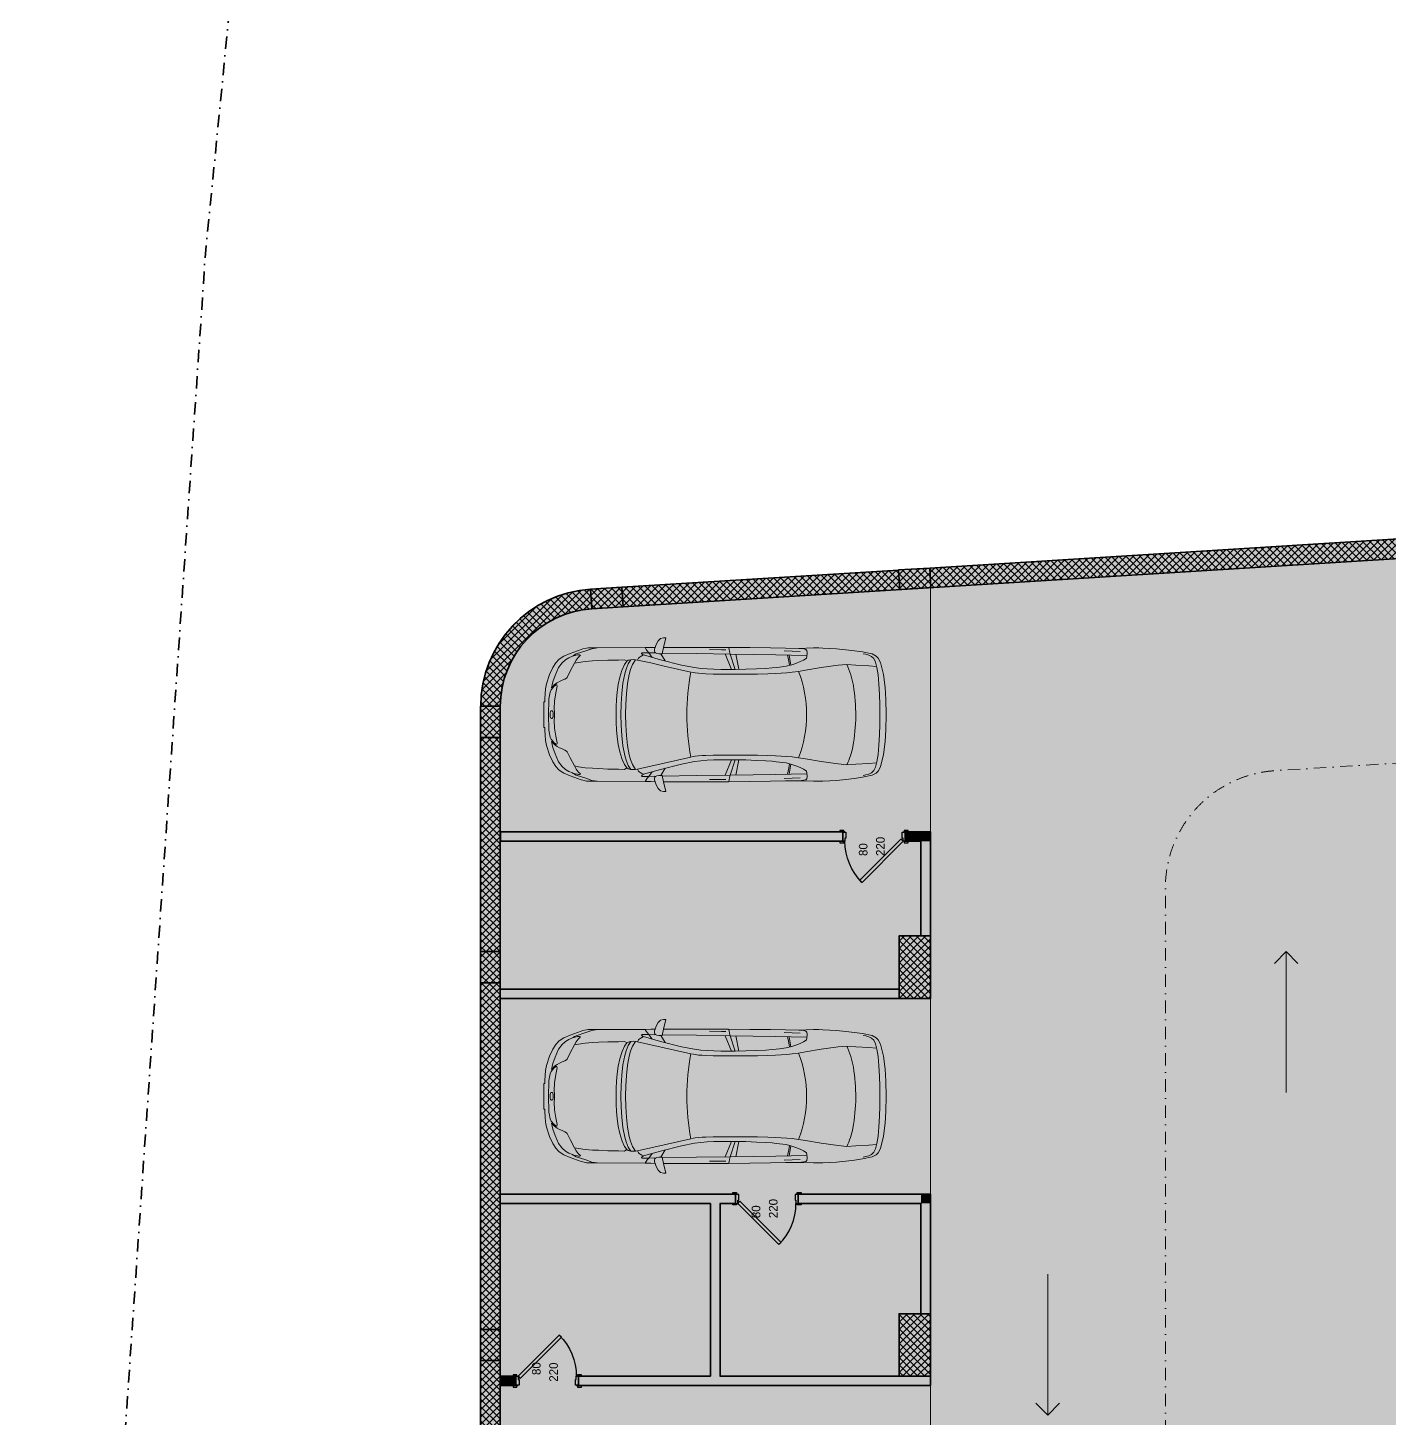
# Model space of a CAD drawing. Header units: millimetres. Extents: x 635850 to 824661, y -5878409 to -5774454.
# Drawn here: x 635850 to 653256, y -5846034 to -5828255 of the extents above; entities that cross this region are included whole.
import ezdxf

# ---------------------------------------------------------------- set-up
doc = ezdxf.new("R2010")
doc.units = ezdxf.units.MM
doc.header["$MEASUREMENT"] = 0
doc.linetypes.add('Dot & Dashed', pattern=[335.138881, 158.75, -88.194444, 0, -88.194437])
for name, color, linetype in [('A - Ndertesa 1 - 2D Drafting', 7, 'Continuous'), ('A - Ndertesa 1 - Muret', 7, 'Continuous'), ('A - Ndertesa 1 - Shtyllat', 7, 'Continuous'), ('ARCHICAD Door Markers', 7, 'Continuous'), ('ARCHICAD Doors', 7, 'Continuous')]:
    doc.layers.add(name, color=color, linetype=linetype)
for name, color, linetype, lineweight, true_color in [('A - Ndertesa 1 - 2D Drafting_Pen_No__102', 7, 'Continuous', 13, 0xcccccc), ('A - Ndertesa 1 - Muret_Pen_No__102', 7, 'Continuous', 13, 0xcccccc), ('A - Ndertesa 1 - Muret_Pen_No__82', 7, 'Continuous', 20, 0xaaaaaa), ('A - Ndertesa 1 - Veturat_Pen_No__102', 7, 'Continuous', 13, 0xcccccc), ('A - Ndertesa 4 - Parcelat_Pen_No__8', 7, 'Continuous', 35, 0xa80f02), ('ARCHICAD Door Markers_Pen_No__112', 7, 'Continuous', 13, 0xd5aaaa)]:
    doc.layers.add(name, color=color, linetype=linetype, lineweight=lineweight, true_color=true_color)
for name, color, linetype, lineweight in [('A - Ndertesa 1 - Muret_Pen_No__22', 8, 'Continuous', 35), ('A - Ndertesa 1 - Shtyllat_Pen_No__101', 252, 'Continuous', 13), ('A - Ndertesa 1 - Shtyllat_Pen_No__22', 8, 'Continuous', 35), ('A - Ndertesa 1- Pllaka meskatit 28 cm_Pen_No__121', 255, 'Continuous', 0), ('A - Ndertesa 1- Pllaka meskatit 28 cm_Pen_No__2', 8, 'Continuous', 15), ('ARCHICAD Doors_Pen_No__22', 8, 'Continuous', 35), ('ARCHICAD Doors_Pen_No__42', 8, 'Continuous', 25)]:
    doc.layers.add(name, color=color, linetype=linetype, lineweight=lineweight)
doc.styles.add('GENERATED_STYLE_1', font='GOTHIC.TTF')
pattern_1 = [(45, (664183.82, -5827429.525), (-45.96194, 45.96194), []), (135, (664183.82, -5827429.525), (45.96194, 45.96194), [])]

# ---------------------------------------------------------------- blocks, each defined once
blk = doc.blocks.new('Wall_10', base_point=(641640, -5861468))
at = {"layer": 'A - Ndertesa 1 - Muret_Pen_No__82', "linetype": 'Continuous', "lineweight": 20, "true_color": 0xaaaaaa}
h = blk.add_hatch(dxfattribs=at)
h.set_pattern_fill('Concrete_Block', color=253, style=0, pattern_type=2)
h.set_pattern_definition(pattern_1)
h.paths.add_polyline_path([(641640, -5840068), (641890, -5840068), (641890, -5837331), (641640, -5837331)])
h = blk.add_hatch(dxfattribs=at)
h.set_pattern_fill('Concrete_Block', color=253, style=0, pattern_type=2)
h.set_pattern_definition(pattern_1)
h.paths.add_polyline_path([(641640, -5844898), (641890, -5844898), (641890, -5840468), (641640, -5840468)])
h = blk.add_hatch(dxfattribs=at)
h.set_pattern_fill('Concrete_Block', color=253, style=0, pattern_type=2)
h.set_pattern_definition(pattern_1)
h.paths.add_polyline_path([(641640, -5849968), (641890, -5849968), (641890, -5845298), (641640, -5845298)])
h = blk.add_hatch(dxfattribs=at)
h.set_pattern_fill('Concrete_Block', color=253, style=0, pattern_type=2)
h.set_pattern_definition(pattern_1)
h.paths.add_polyline_path([(641640, -5854518), (641890, -5854518), (641890, -5850368), (641640, -5850368)])
h = blk.add_hatch(dxfattribs=at)
h.set_pattern_fill('Concrete_Block', color=253, style=0, pattern_type=2)
h.set_pattern_definition(pattern_1)
h.paths.add_polyline_path([(641640, -5861218), (641890, -5861218), (641890, -5854918), (641640, -5854918)])
at = {"layer": 'A - Ndertesa 1 - Muret_Pen_No__22', "color": 8, "linetype": 'Continuous', "lineweight": 35, "flags": 128}
for points in [[(641640, -5837331), (641640, -5840068)], [(641890, -5840068), (641890, -5837331)], [(641640, -5840468), (641640, -5844898)], [(641890, -5844898), (641890, -5840468)], [(641640, -5845298), (641640, -5849968)], [(641890, -5849968), (641890, -5845298)], [(641640, -5850368), (641640, -5854518)], [(641890, -5854518), (641890, -5850368)], [(641640, -5854918), (641640, -5861218)], [(641890, -5861218), (641890, -5854918)]]:
    blk.add_lwpolyline(points, dxfattribs=at)
blk = doc.blocks.new('Wall_11', base_point=(643046, -5835433))
at = {"layer": 'A - Ndertesa 1 - Muret_Pen_No__82', "linetype": 'Continuous', "lineweight": 20, "true_color": 0xaaaaaa}
h = blk.add_hatch(dxfattribs=at)
h.set_pattern_fill('Concrete_Block', color=253, style=0, pattern_type=2)
h.set_pattern_definition(pattern_1)
h.paths.add_polyline_path([(643046, -5835433, 0.396093), (641640, -5836931), (641890, -5836931, -0.396093), (643062, -5835683)])
at = {"layer": 'A - Ndertesa 1 - Muret_Pen_No__22', "color": 8, "linetype": 'Continuous', "lineweight": 35}
for radius in [1500, 1250]:
    blk.add_arc((643140, -5836931), radius, 93.5674, 180, dxfattribs=at)
blk = doc.blocks.new('Wall_12', base_point=(643046, -5835433))
at = {"layer": 'A - Ndertesa 1 - Muret_Pen_No__82', "linetype": 'Continuous', "lineweight": 20, "true_color": 0xaaaaaa}
h = blk.add_hatch(dxfattribs=at)
h.set_pattern_fill('Concrete_Block', color=253, style=0, pattern_type=2)
h.set_pattern_definition(pattern_1)
h.paths.add_polyline_path([(646982, -5835188), (643446, -5835409), (643461, -5835658), (653597, -5835026), (653581, -5834777), (647382, -5835163), (647397, -5835412), (646998, -5835437)])
at = {"layer": 'A - Ndertesa 1 - Muret_Pen_No__22', "color": 8, "linetype": 'Continuous', "lineweight": 35, "flags": 128}
for points in [[(653581, -5834777), (647382, -5835163)], [(643461, -5835658), (653597, -5835026)], [(646982, -5835188), (643446, -5835409)]]:
    blk.add_lwpolyline(points, dxfattribs=at)
blk = doc.blocks.new('Door 25_2')
at = {"layer": 'ARCHICAD Doors_Pen_No__22', "color": 8, "linetype": 'Continuous', "lineweight": 35}
for p, q in [((-400, 0), (-437, 0)), ((-400, 0), (-437, 0)), ((-400, 0), (-400, -115)), ((-400, 0), (-400, -115)), ((400, 0), (400, -115)), ((400, 0), (400, -115)), ((400, 0), (437, 0)), ((400, 0), (437, 0)), ((-400, -120), (-437, -120)), ((-400, -120), (-437, -120)), ((-400, -115), (-400, -120)), ((-400, -115), (-400, -120)), ((400, -115), (400, -120)), ((400, -115), (400, -120)), ((400, -120), (437, -120)), ((400, -120), (437, -120))]:
    blk.add_line(p, q, dxfattribs=at)
at = {"layer": 'ARCHICAD Doors_Pen_No__42', "color": 8, "linetype": 'Continuous', "lineweight": 25}
for p, q in [((-182, 498), (-154, 526)), ((344, -28), (-182, 498)), ((-154, 526), (372, 0)), ((-437, 0), (-437, 19)), ((-437, 19), (-387, 19)), ((-387, 0), (-437, 0)), ((-372, 0), (-400, 0)), ((-400, 0), (-400, -115)), ((-387, 19), (-387, 0)), ((-372, -40), (-372, 0)), ((372, 0), (344, -28)), ((400, 0), (372, 0)), ((372, 0), (372, -40)), ((387, 19), (437, 19)), ((387, 0), (387, 19)), ((437, 0), (387, 0)), ((400, -115), (400, 0)), ((437, 19), (437, 0)), ((-437, -139), (-437, -120)), ((-437, -120), (-387, -120)), ((-387, -139), (-437, -139)), ((-400, -120), (-400, -115)), ((-400, -115), (-375, -115)), ((-400, -115), (-360, -115)), ((-375, -120), (-400, -120)), ((-387, -120), (-387, -139)), ((-375, -115), (-375, -120)), ((-360, -40), (-372, -40)), ((-360, -115), (-360, -40)), ((372, -40), (360, -40)), ((360, -40), (360, -115)), ((360, -115), (400, -115)), ((375, -120), (375, -115)), ((375, -115), (400, -115)), ((400, -120), (375, -120)), ((387, -120), (437, -120)), ((387, -139), (387, -120)), ((437, -139), (387, -139)), ((400, -115), (400, -120)), ((437, -120), (437, -139))]:
    blk.add_line(p, q, dxfattribs=at)
blk.add_arc((372, 0), 744, 135, 180, dxfattribs=at)
blk = doc.blocks.new('D Marker 25_2')
at = {"layer": 'ARCHICAD Door Markers_Pen_No__112', "color": 9, "lineweight": 13, "true_color": 0xd5aaaa, "char_height": 110, "attachment_point": 7, "rotation": 90, "style": 'GENERATED_STYLE_1'}
for s, insert in [('\\A1;{\\pql;\\pt0;\\fCentury Gothic|b0|i0|c0|p34;80\\fCentury Gothic|b0|i0|c0|p34;\\A1{\\H.66x;\\S^  ;}\\fCentury Gothic|b0|i0|c0|p34;\\fCentury Gothic|b0|i0|c0|p34;}', (-52, 16)), ('\\A1;{\\pql;\\pt0;\\fCentury Gothic|b0|i0|c0|p34;220\\fCentury Gothic|b0|i0|c0|p34;\\A1{\\H.66x;\\S^  ;}\\fCentury Gothic|b0|i0|c0|p34;\\fCentury Gothic|b0|i0|c0|p34;}', (168, -70))]:
    blk.add_mtext(s, dxfattribs=dict(at, insert=insert))
blk = doc.blocks.new('Wall_29', base_point=(641891, -5845618))
at = {"layer": 'A - Ndertesa 1 - Muret_Pen_No__102', "linetype": 'Continuous', "lineweight": 0, "true_color": 0xcccccc}
for points in [[(641891, -5845618), (642091, -5845618), (642091, -5845498), (641891, -5845498)], [(647390, -5845498), (642891, -5845498), (642891, -5845618), (647390, -5845618)]]:
    blk.add_hatch(color=254, dxfattribs=at).paths.add_polyline_path(points)
at = {"layer": 'A - Ndertesa 1 - Muret_Pen_No__22', "color": 8, "linetype": 'Continuous', "lineweight": 35}
for p, q in [((642091, -5845498), (642054, -5845498)), ((642091, -5845498), (642091, -5845613)), ((642891, -5845498), (642928, -5845498)), ((642891, -5845498), (642891, -5845613)), ((642091, -5845618), (642054, -5845618)), ((642091, -5845613), (642091, -5845618)), ((642891, -5845613), (642891, -5845618)), ((642891, -5845618), (642928, -5845618))]:
    blk.add_line(p, q, dxfattribs=at)
at = {"layer": 'A - Ndertesa 1 - Muret_Pen_No__22', "color": 8, "linetype": 'Continuous', "lineweight": 35, "flags": 128}
for points in [[(642091, -5845498), (641891, -5845498)], [(641891, -5845498), (641891, -5845618)], [(644580, -5845498), (642891, -5845498)], [(646990, -5845498), (644700, -5845498)], [(647390, -5845618), (647390, -5845498)], [(641891, -5845618), (642091, -5845618)], [(642891, -5845618), (647390, -5845618)]]:
    blk.add_lwpolyline(points, dxfattribs=at)
at = {"layer": 'ARCHICAD Door Markers', "color": 161, "lineweight": 25, "true_color": 0x40a5ff}
blk.add_blockref('D Marker 25_2', (642491, -5845498), dxfattribs=at)
at = {"layer": 'ARCHICAD Doors', "color": 21, "linetype": 'Continuous', "lineweight": 18, "true_color": 0xff9955, "xscale": -1, "zscale": 1000}
blk.add_blockref('Door 25_2', (642491, -5845498), dxfattribs=at)
blk = doc.blocks.new('D Marker 25')
at = {"layer": 'ARCHICAD Door Markers_Pen_No__112', "color": 9, "lineweight": 13, "true_color": 0xd5aaaa, "char_height": 110, "attachment_point": 7, "rotation": 90, "style": 'GENERATED_STYLE_1'}
for s, insert in [('\\A1;{\\pql;\\pt0;\\fCentury Gothic|b0|i0|c0|p34;80\\fCentury Gothic|b0|i0|c0|p34;\\A1{\\H.66x;\\S^  ;}\\fCentury Gothic|b0|i0|c0|p34;\\fCentury Gothic|b0|i0|c0|p34;}', (-52, -308)), ('\\A1;{\\pql;\\pt0;\\fCentury Gothic|b0|i0|c0|p34;220\\fCentury Gothic|b0|i0|c0|p34;\\A1{\\H.66x;\\S^  ;}\\fCentury Gothic|b0|i0|c0|p34;\\fCentury Gothic|b0|i0|c0|p34;}', (168, -308))]:
    blk.add_mtext(s, dxfattribs=dict(at, insert=insert))
blk = doc.blocks.new('Wall_30', base_point=(641891, -5843168))
at = {"layer": 'A - Ndertesa 1 - Muret_Pen_No__102', "linetype": 'Continuous', "lineweight": 0, "true_color": 0xcccccc}
for points in [[(641891, -5843168), (641891, -5843288), (644900, -5843288), (644900, -5843168)], [(645700, -5843168), (645700, -5843288), (647270, -5843288), (647270, -5843168)], [(647270, -5843288), (647390, -5843288), (647390, -5843168)], [(647270, -5843288), (647390, -5843168), (647270, -5843168)]]:
    blk.add_hatch(color=254, dxfattribs=at).paths.add_polyline_path(points)
at = {"layer": 'A - Ndertesa 1 - Muret_Pen_No__22', "color": 8, "linetype": 'Continuous', "lineweight": 35}
for p, q in [((644900, -5843168), (644863, -5843168)), ((644900, -5843173), (644900, -5843168)), ((644900, -5843288), (644900, -5843173)), ((645700, -5843168), (645737, -5843168)), ((645700, -5843173), (645700, -5843168)), ((645700, -5843288), (645700, -5843173)), ((644900, -5843288), (644863, -5843288)), ((645700, -5843288), (645737, -5843288))]:
    blk.add_line(p, q, dxfattribs=at)
at = {"layer": 'A - Ndertesa 1 - Muret_Pen_No__22', "color": 8, "linetype": 'Continuous', "lineweight": 35, "flags": 128}
for points in [[(644900, -5843168), (641891, -5843168)], [(641891, -5843168), (641891, -5843288)], [(647390, -5843168), (645700, -5843168)], [(647390, -5843168), (647390, -5843288)], [(641891, -5843288), (644580, -5843288)], [(644700, -5843288), (644900, -5843288)], [(645700, -5843288), (647270, -5843288)]]:
    blk.add_lwpolyline(points, dxfattribs=at)
at = {"layer": 'ARCHICAD Door Markers', "color": 161, "lineweight": 25, "true_color": 0x40a5ff}
blk.add_blockref('D Marker 25', (645300, -5843168), dxfattribs=at)
at = {"layer": 'ARCHICAD Doors', "color": 21, "linetype": 'Continuous', "lineweight": 18, "true_color": 0xff9955, "zscale": 1000, "rotation": 180}
blk.add_blockref('Door 25_2', (645300, -5843288), dxfattribs=at)
blk = doc.blocks.new('Wall_31', base_point=(647390, -5844698))
at = {"layer": 'A - Ndertesa 1 - Muret_Pen_No__102', "linetype": 'Continuous', "lineweight": 0, "true_color": 0xcccccc}
blk.add_hatch(color=254, dxfattribs=at).paths.add_polyline_path([(647270, -5843288), (647270, -5844698), (647390, -5844698), (647390, -5843288)])
at = {"layer": 'A - Ndertesa 1 - Muret_Pen_No__22', "color": 8, "linetype": 'Continuous', "lineweight": 35, "flags": 128}
for points in [[(647270, -5843288), (647270, -5844698)], [(647390, -5844698), (647390, -5843288)]]:
    blk.add_lwpolyline(points, dxfattribs=at)
blk = doc.blocks.new('Wall_32', base_point=(644640, -5845618))
at = {"layer": 'A - Ndertesa 1 - Muret_Pen_No__102', "linetype": 'Continuous', "lineweight": 0, "true_color": 0xcccccc}
blk.add_hatch(color=254, dxfattribs=at).paths.add_polyline_path([(644700, -5845498), (644700, -5843288), (644580, -5843288), (644580, -5845498)])
at = {"layer": 'A - Ndertesa 1 - Muret_Pen_No__22', "color": 8, "linetype": 'Continuous', "lineweight": 35, "flags": 128}
for points in [[(644580, -5843288), (644580, -5845498)], [(644700, -5845498), (644700, -5843288)]]:
    blk.add_lwpolyline(points, dxfattribs=at)
blk = doc.blocks.new('Wall_33', base_point=(646990, -5840668))
at = {"layer": 'A - Ndertesa 1 - Muret_Pen_No__102', "linetype": 'Continuous', "lineweight": 0, "true_color": 0xcccccc}
blk.add_hatch(color=254, dxfattribs=at).paths.add_polyline_path([(646990, -5840548), (641891, -5840548), (641891, -5840668), (646990, -5840668)])
at = {"layer": 'A - Ndertesa 1 - Muret_Pen_No__22', "color": 8, "linetype": 'Continuous', "lineweight": 35, "flags": 128}
for points in [[(646990, -5840548), (641891, -5840548)], [(641891, -5840548), (641891, -5840668)], [(641891, -5840668), (646990, -5840668)]]:
    blk.add_lwpolyline(points, dxfattribs=at)
blk = doc.blocks.new('Wall_34', base_point=(647390, -5839868))
at = {"layer": 'A - Ndertesa 1 - Muret_Pen_No__102', "linetype": 'Continuous', "lineweight": 0, "true_color": 0xcccccc}
for points in [[(647270, -5838537), (647270, -5838657), (647390, -5838537)], [(647270, -5838657), (647390, -5838657), (647390, -5838537)], [(647270, -5838657), (647270, -5839868), (647390, -5839868), (647390, -5838657)]]:
    blk.add_hatch(color=254, dxfattribs=at).paths.add_polyline_path(points)
at = {"layer": 'A - Ndertesa 1 - Muret_Pen_No__22', "color": 8, "linetype": 'Continuous', "lineweight": 35, "flags": 128}
for points in [[(647390, -5838537), (647270, -5838537)], [(647390, -5839868), (647390, -5838537)], [(647270, -5838657), (647270, -5839868)]]:
    blk.add_lwpolyline(points, dxfattribs=at)
blk = doc.blocks.new('D Marker 25_3')
at = {"layer": 'ARCHICAD Door Markers_Pen_No__112', "color": 9, "lineweight": 13, "true_color": 0xd5aaaa, "char_height": 110, "attachment_point": 7, "rotation": 270, "style": 'GENERATED_STYLE_1'}
for s, insert in [('\\A1;{\\pql;\\pt0;\\fCentury Gothic|b0|i0|c0|p34;220\\fCentury Gothic|b0|i0|c0|p34;\\A1{\\H.66x;\\S^  ;}\\fCentury Gothic|b0|i0|c0|p34;\\fCentury Gothic|b0|i0|c0|p34;}', (-168, 188)), ('\\A1;{\\pql;\\pt0;\\fCentury Gothic|b0|i0|c0|p34;80\\fCentury Gothic|b0|i0|c0|p34;\\A1{\\H.66x;\\S^  ;}\\fCentury Gothic|b0|i0|c0|p34;\\fCentury Gothic|b0|i0|c0|p34;}', (52, 188))]:
    blk.add_mtext(s, dxfattribs=dict(at, insert=insert))
blk = doc.blocks.new('Wall_35', base_point=(647390, -5838537))
at = {"layer": 'A - Ndertesa 1 - Muret_Pen_No__102', "linetype": 'Continuous', "lineweight": 0, "true_color": 0xcccccc}
for points in [[(641895, -5838537), (641895, -5838657), (646270, -5838657), (646270, -5838537)], [(647070, -5838537), (647070, -5838657), (647270, -5838657), (647270, -5838537)]]:
    blk.add_hatch(color=254, dxfattribs=at).paths.add_polyline_path(points)
at = {"layer": 'A - Ndertesa 1 - Muret_Pen_No__22', "color": 8, "linetype": 'Continuous', "lineweight": 35}
for p, q in [((646270, -5838537), (646233, -5838537)), ((646270, -5838542), (646270, -5838537)), ((646270, -5838657), (646270, -5838542)), ((647070, -5838537), (647107, -5838537)), ((647070, -5838542), (647070, -5838537)), ((647070, -5838657), (647070, -5838542)), ((646270, -5838657), (646233, -5838657)), ((647070, -5838657), (647107, -5838657))]:
    blk.add_line(p, q, dxfattribs=at)
at = {"layer": 'A - Ndertesa 1 - Muret_Pen_No__22', "color": 8, "linetype": 'Continuous', "lineweight": 35, "flags": 128}
for points in [[(646270, -5838537), (641895, -5838537)], [(641895, -5838657), (641895, -5838537)], [(647270, -5838537), (647070, -5838537)], [(641895, -5838657), (646270, -5838657)], [(647070, -5838657), (647270, -5838657)]]:
    blk.add_lwpolyline(points, dxfattribs=at)
at = {"layer": 'ARCHICAD Door Markers', "color": 161, "lineweight": 25, "true_color": 0x40a5ff, "rotation": 180}
blk.add_blockref('D Marker 25_3', (646670, -5838657), dxfattribs=at)
at = {"layer": 'ARCHICAD Doors', "color": 21, "linetype": 'Continuous', "lineweight": 18, "true_color": 0xff9955, "xscale": -1, "zscale": 1000, "rotation": 180}
blk.add_blockref('Door 25_2', (646670, -5838657), dxfattribs=at)
blk = doc.blocks.new('Column_33', base_point=(647190, -5835300))
at = {"layer": 'A - Ndertesa 1 - Shtyllat_Pen_No__101', "linetype": 'Continuous', "lineweight": 13}
h = blk.add_hatch(dxfattribs=at)
h.set_pattern_fill('Concrete_Block', color=252, style=0, pattern_type=2)
h.set_pattern_definition(pattern_1)
h.paths.add_polyline_path([(646998, -5835437), (647397, -5835412), (647382, -5835163), (646982, -5835188)])
at = {"layer": 'A - Ndertesa 1 - Shtyllat_Pen_No__22', "color": 8, "linetype": 'Continuous', "lineweight": 35, "flags": 128}
blk.add_lwpolyline([(646998, -5835437), (647397, -5835412), (647382, -5835163), (646982, -5835188)], close=True, dxfattribs=at)
blk = doc.blocks.new('Column_41', base_point=(641765, -5845098))
at = {"layer": 'A - Ndertesa 1 - Shtyllat_Pen_No__101', "linetype": 'Continuous', "lineweight": 13}
h = blk.add_hatch(dxfattribs=at)
h.set_pattern_fill('Concrete_Block', color=252, style=0, pattern_type=2)
h.set_pattern_definition(pattern_1)
h.paths.add_polyline_path([(641640, -5844898), (641640, -5845298), (641890, -5845298), (641890, -5844898)])
at = {"layer": 'A - Ndertesa 1 - Shtyllat_Pen_No__22', "color": 8, "linetype": 'Continuous', "lineweight": 35, "flags": 128}
blk.add_lwpolyline([(641640, -5844898), (641640, -5845298), (641890, -5845298), (641890, -5844898)], close=True, dxfattribs=at)
blk = doc.blocks.new('Column_42', base_point=(641765, -5840268))
at = {"layer": 'A - Ndertesa 1 - Shtyllat_Pen_No__101', "linetype": 'Continuous', "lineweight": 13}
h = blk.add_hatch(dxfattribs=at)
h.set_pattern_fill('Concrete_Block', color=252, style=0, pattern_type=2)
h.set_pattern_definition(pattern_1)
h.paths.add_polyline_path([(641640, -5840068), (641640, -5840468), (641890, -5840468), (641890, -5840068)])
at = {"layer": 'A - Ndertesa 1 - Shtyllat_Pen_No__22', "color": 8, "linetype": 'Continuous', "lineweight": 35, "flags": 128}
blk.add_lwpolyline([(641640, -5840068), (641640, -5840468), (641890, -5840468), (641890, -5840068)], close=True, dxfattribs=at)
blk = doc.blocks.new('Column_43', base_point=(641765, -5837131))
at = {"layer": 'A - Ndertesa 1 - Shtyllat_Pen_No__101', "linetype": 'Continuous', "lineweight": 13}
h = blk.add_hatch(dxfattribs=at)
h.set_pattern_fill('Concrete_Block', color=252, style=0, pattern_type=2)
h.set_pattern_definition(pattern_1)
h.paths.add_polyline_path([(641640, -5836931), (641640, -5837331), (641890, -5837331), (641890, -5836931)])
at = {"layer": 'A - Ndertesa 1 - Shtyllat_Pen_No__22', "color": 8, "linetype": 'Continuous', "lineweight": 35, "flags": 128}
blk.add_lwpolyline([(641640, -5836931), (641640, -5837331), (641890, -5837331), (641890, -5836931)], close=True, dxfattribs=at)
blk = doc.blocks.new('Column_44', base_point=(643254, -5835546))
at = {"layer": 'A - Ndertesa 1 - Shtyllat_Pen_No__101', "linetype": 'Continuous', "lineweight": 13}
h = blk.add_hatch(dxfattribs=at)
h.set_pattern_fill('Concrete_Block', color=252, style=0, pattern_type=2)
h.set_pattern_definition(pattern_1)
h.paths.add_polyline_path([(643062, -5835683), (643461, -5835658), (643446, -5835409), (643046, -5835433)])
at = {"layer": 'A - Ndertesa 1 - Shtyllat_Pen_No__22', "color": 8, "linetype": 'Continuous', "lineweight": 35, "flags": 128}
blk.add_lwpolyline([(643062, -5835683), (643461, -5835658), (643446, -5835409), (643046, -5835433)], close=True, dxfattribs=at)
blk = doc.blocks.new('Column_59', base_point=(647190, -5840268))
at = {"layer": 'A - Ndertesa 1 - Shtyllat_Pen_No__101', "linetype": 'Continuous', "lineweight": 13}
h = blk.add_hatch(dxfattribs=at)
h.set_pattern_fill('Concrete_Block', color=252, style=0, pattern_type=2)
h.set_pattern_definition(pattern_1)
h.paths.add_polyline_path([(646990, -5840668), (647390, -5840668), (647390, -5839868), (646990, -5839868)])
at = {"layer": 'A - Ndertesa 1 - Shtyllat_Pen_No__22', "color": 8, "linetype": 'Continuous', "lineweight": 35, "flags": 128}
blk.add_lwpolyline([(646990, -5840668), (647390, -5840668), (647390, -5839868), (646990, -5839868)], close=True, dxfattribs=at)
blk = doc.blocks.new('Column_60', base_point=(647190, -5845098))
at = {"layer": 'A - Ndertesa 1 - Shtyllat_Pen_No__101', "linetype": 'Continuous', "lineweight": 13}
h = blk.add_hatch(dxfattribs=at)
h.set_pattern_fill('Concrete_Block', color=252, style=0, pattern_type=2)
h.set_pattern_definition(pattern_1)
h.paths.add_polyline_path([(646990, -5845498), (647390, -5845498), (647390, -5844698), (646990, -5844698)])
at = {"layer": 'A - Ndertesa 1 - Shtyllat_Pen_No__22', "color": 8, "linetype": 'Continuous', "lineweight": 35, "flags": 128}
blk.add_lwpolyline([(646990, -5845498), (647390, -5845498), (647390, -5844698), (646990, -5844698)], close=True, dxfattribs=at)
blk = doc.blocks.new('Car 05 25')
at = {"layer": 'A - Ndertesa 1 - Veturat_Pen_No__102', "color": 254, "linetype": 'Continuous', "lineweight": 13, "true_color": 0xcccccc}
for p, q in [((-729, 716), (-751, 670)), ((-701, 743), (-729, 716)), ((-665, 761), (-701, 743)), ((-627, 772), (-665, 761)), ((-595, 778), (-627, 772)), ((125, 791), (129, 820)), ((126, 744), (125, 791)), ((327, 762), (125, 756)), ((132, 723), (126, 744)), ((129, 820), (139, 832)), ((147, 711), (132, 723)), ((139, 832), (165, 840)), ((165, 840), (195, 844)), ((195, 844), (231, 846)), ((211, 809), (418, 816)), ((522, 765), (327, 762)), ((355, 762), (339, 683)), ((373, 763), (357, 683)), ((814, 769), (522, 765)), ((1109, 774), (814, 769)), ((1036, 773), (997, 579)), ((1042, 578), (1108, 774)), ((1173, 775), (1090, 578)), ((1115, 809), (1109, 774)), ((1109, 774), (1538, 780)), ((1120, 833), (1115, 809)), ((1121, 838), (1120, 836)), ((1120, 836), (1120, 833)), ((1130, 859), (1121, 838)), ((1163, 830), (1220, 829)), ((1220, 829), (1370, 831)), ((1538, 780), (1975, 786)), ((1939, 686), (1996, 777)), ((1958, 858), (1977, 777)), ((1977, 777), (2020, 777)), ((2000, 702), (2214, 763)), ((2020, 777), (2044, 783)), ((2044, 783), (2063, 792)), ((2063, 792), (2070, 800)), ((2069, 788), (2065, 794)), ((2075, 836), (2068, 858)), ((2069, 788), (2148, 790)), ((2070, 800), (2075, 809)), ((2075, 809), (2075, 836)), ((2107, 732), (2148, 790)), ((2148, 790), (2167, 814)), ((2148, 790), (2206, 792)), ((2167, 814), (2182, 834)), ((2182, 834), (2193, 856)), ((2206, 792), (2227, 791)), ((2227, 770), (2214, 763)), ((2214, 763), (2238, 752)), ((2227, 791), (2233, 790)), ((2234, 774), (2227, 770)), ((2233, 790), (2238, 787)), ((2238, 777), (2234, 774)), ((2241, 784), (2238, 787)), ((2238, 777), (2241, 781)), ((2238, 752), (2259, 740)), ((2241, 781), (2241, 784)), ((2259, 740), (2269, 731)), ((2269, 731), (2279, 722)), ((2279, 722), (2294, 698)), ((2808, 853), (2877, 843)), ((2877, 843), (2954, 814)), ((2904, 833), (2905, 833)), ((2954, 814), (3076, 775)), ((3022, 758), (3024, 762)), ((3024, 754), (3022, 758)), ((3024, 762), (3035, 765)), ((3038, 743), (3024, 754)), ((3035, 765), (3047, 764)), ((3051, 731), (3038, 743)), ((3047, 764), (3061, 763)), ((3065, 715), (3051, 731)), ((3061, 763), (3090, 757)), ((3077, 698), (3065, 715)), ((3100, 763), (3076, 775)), ((3090, 757), (3108, 751)), ((3114, 753), (3100, 763)), ((3108, 751), (3123, 746)), ((3123, 746), (3114, 753)), ((3170, 727), (3123, 746)), ((3212, 701), (3170, 727)), ((-768, 602), (-783, 510)), ((-768, 602), (-751, 670)), ((-764, 617), (-666, 624)), ((-666, 624), (-501, 634)), ((-501, 634), (-383, 642)), ((-383, 642), (-274, 631)), ((-274, 631), (-56, 601)), ((-56, 601), (146, 567)), ((146, 567), (233, 552)), ((171, 697), (147, 711)), ((213, 677), (171, 697)), ((266, 655), (213, 677)), ((233, 552), (315, 541)), ((319, 636), (266, 655)), ((315, 541), (384, 535)), ((393, 618), (319, 636)), ((339, 683), (330, 634)), ((357, 683), (347, 629)), ((384, 535), (454, 530)), ((475, 607), (393, 618)), ((521, 602), (475, 607)), ((570, 597), (521, 602)), ((653, 591), (570, 597)), ((773, 585), (653, 591)), ((907, 580), (773, 585)), ((1042, 578), (907, 580)), ((1228, 578), (1042, 578)), ((1316, 580), (1228, 578)), ((1403, 584), (1316, 580)), ((1484, 590), (1403, 584)), ((1562, 601), (1484, 590)), ((1554, 533), (1597, 541)), ((1730, 634), (1562, 601)), ((1597, 541), (1597, 541)), ((1611, 544), (1780, 582)), ((2000, 702), (1730, 634)), ((1780, 582), (1953, 621)), ((1953, 621), (2122, 660)), ((2122, 660), (2294, 698)), ((2294, 698), (2317, 701)), ((2294, 698), (2294, 698)), ((2317, 701), (2346, 703)), ((2355, 640), (2317, 701)), ((2346, 703), (2379, 702)), ((2380, 575), (2355, 640)), ((2410, 649), (2379, 702)), ((2379, 702), (2411, 694)), ((2397, 514), (2380, 575)), ((2436, 583), (2410, 649)), ((2411, 694), (2411, 694)), ((2429, 682), (2411, 694)), ((2429, 682), (2457, 700)), ((2429, 682), (2429, 682)), ((2429, 682), (2457, 640)), ((2454, 522), (2436, 583)), ((2457, 700), (2535, 698)), ((2457, 640), (2487, 574)), ((2487, 574), (2492, 562)), ((2492, 562), (2518, 477)), ((2535, 698), (2535, 698)), ((2535, 698), (2673, 696)), ((2673, 696), (2787, 691)), ((2787, 691), (2868, 687)), ((2868, 687), (2960, 679)), ((2960, 679), (2868, 687)), ((2960, 679), (3047, 666)), ((3047, 666), (3100, 657)), ((3100, 657), (3077, 698)), ((3153, 554), (3100, 657)), ((3190, 476), (3153, 554)), ((3254, 663), (3212, 701)), ((3302, 603), (3254, 663)), ((3302, 603), (3346, 501)), ((-795, 391), (-802, 259)), ((-783, 510), (-795, 391)), ((454, 530), (526, 526)), ((526, 526), (628, 522)), ((628, 522), (757, 518)), ((757, 518), (1323, 518)), ((1323, 518), (1420, 522)), ((1420, 522), (1467, 524)), ((1467, 524), (1511, 528)), ((1511, 528), (1554, 533)), ((2419, 396), (2397, 514)), ((2434, 266), (2419, 396)), ((2478, 401), (2454, 522)), ((2494, 269), (2478, 401)), ((2518, 477), (2538, 384)), ((2538, 384), (2551, 286)), ((3199, 467), (3190, 476)), ((3221, 454), (3199, 467)), ((3256, 439), (3221, 454)), ((3288, 425), (3256, 439)), ((3319, 408), (3288, 425)), ((3353, 384), (3319, 408)), ((3325, 377), (3321, 370)), ((3321, 370), (3321, 362)), ((3321, 362), (3338, 277)), ((3328, 380), (3325, 377)), ((3338, 379), (3328, 380)), ((3364, 358), (3338, 379)), ((3346, 501), (3374, 420)), ((3377, 360), (3353, 384)), ((3397, 316), (3364, 358)), ((3391, 344), (3374, 420)), ((3391, 344), (3377, 360)), ((-802, 259), (-807, 125)), ((2442, 132), (2434, 266)), ((2503, 133), (2494, 269)), ((2551, 286), (2560, 194)), ((2560, 194), (2564, 101)), ((3338, 277), (3352, 173)), ((3408, 289), (3397, 316)), ((3408, 289), (3414, 267)), ((3414, 267), (3418, 243)), ((3418, 243), (3424, 201)), ((3424, 201), (3428, 152)), ((-807, 125), (-808, 0)), ((-807, -125), (-808, 0)), ((2444, 0), (2442, 132)), ((2444, 0), (2442, -132)), ((2506, 0), (2503, 133)), ((2564, 101), (2566, 0)), ((2564, -101), (2566, 0)), ((3352, 173), (3358, 76)), ((3354, 28), (3358, 76)), ((3354, 28), (3354, -1)), ((3354, -28), (3354, 1)), ((3371, 12), (3370, -1)), ((3371, -12), (3370, 1)), ((3372, 24), (3371, 12)), ((3376, 39), (3372, 24)), ((3382, 47), (3376, 39)), ((3386, 48), (3382, 47)), ((3386, 48), (3394, 48)), ((3399, 47), (3394, 48)), ((3404, 39), (3399, 47)), ((3404, 39), (3408, 24)), ((3408, 24), (3410, 8)), ((3410, 8), (3410, 0)), ((3432, 40), (3428, 152)), ((3432, 57), (3432, 57)), ((3432, 0), (3432, 40)), ((3432, 0), (3432, -40)), ((-802, -259), (-807, -125)), ((2442, -132), (2434, -266)), ((2503, -133), (2494, -269)), ((2506, 0), (2503, -133)), ((2560, -194), (2564, -101)), ((3338, -277), (3352, -173)), ((3352, -173), (3358, -76)), ((3354, -28), (3358, -76)), ((3372, -24), (3371, -12)), ((3376, -39), (3372, -24)), ((3382, -47), (3376, -39)), ((3386, -48), (3382, -47)), ((3386, -48), (3394, -48)), ((3399, -47), (3394, -48)), ((3404, -39), (3399, -47)), ((3404, -39), (3408, -24)), ((3408, -24), (3410, -8)), ((3410, -8), (3410, 0)), ((3424, -201), (3428, -152)), ((3432, -40), (3428, -152)), ((3432, -57), (3432, -57)), ((-795, -391), (-802, -259)), ((2434, -266), (2419, -396)), ((2494, -269), (2478, -401)), ((2538, -384), (2551, -286)), ((2551, -286), (2560, -194)), ((3321, -362), (3338, -277)), ((3397, -316), (3364, -358)), ((3391, -344), (3374, -420)), ((3391, -344), (3377, -360)), ((3408, -289), (3397, -316)), ((3408, -289), (3414, -267)), ((3414, -267), (3418, -243)), ((3418, -243), (3424, -201)), ((-783, -510), (-795, -391)), ((-768, -602), (-783, -510)), ((384, -535), (454, -530)), ((454, -530), (526, -526)), ((526, -526), (628, -522)), ((628, -522), (757, -518)), ((757, -518), (1323, -518)), ((1323, -518), (1420, -522)), ((1420, -522), (1467, -524)), ((1467, -524), (1511, -528)), ((1511, -528), (1554, -533)), ((1554, -533), (1597, -541)), ((2397, -514), (2380, -575)), ((2419, -396), (2397, -514)), ((2454, -522), (2436, -583)), ((2478, -401), (2454, -522)), ((2492, -562), (2518, -477)), ((2518, -477), (2538, -384)), ((3190, -476), (3153, -554)), ((3199, -467), (3190, -476)), ((3221, -454), (3199, -467)), ((3256, -439), (3221, -454)), ((3288, -425), (3256, -439)), ((3319, -408), (3288, -425)), ((3302, -603), (3346, -501)), ((3353, -384), (3319, -408)), ((3321, -370), (3321, -362)), ((3325, -377), (3321, -370)), ((3328, -380), (3325, -377)), ((3338, -379), (3328, -380)), ((3364, -358), (3338, -379)), ((3346, -501), (3374, -420)), ((3377, -360), (3353, -384)), ((-768, -602), (-751, -670)), ((-764, -617), (-666, -624)), ((-729, -716), (-751, -670)), ((-666, -624), (-501, -634)), ((-501, -634), (-383, -642)), ((-383, -642), (-274, -631)), ((-274, -631), (-56, -601)), ((-56, -601), (146, -567)), ((147, -711), (132, -723)), ((146, -567), (233, -552)), ((171, -697), (147, -711)), ((213, -677), (171, -697)), ((266, -655), (213, -677)), ((233, -552), (315, -541)), ((319, -636), (266, -655)), ((315, -541), (384, -535)), ((393, -618), (319, -636)), ((339, -683), (330, -634)), ((355, -762), (339, -683)), ((357, -683), (347, -629)), ((373, -763), (357, -683)), ((475, -607), (393, -618)), ((521, -602), (475, -607)), ((570, -597), (521, -602)), ((653, -591), (570, -597)), ((773, -585), (653, -591)), ((907, -580), (773, -585)), ((1042, -578), (907, -580)), ((1036, -773), (997, -579)), ((1042, -578), (1108, -774)), ((1228, -578), (1042, -578)), ((1173, -775), (1090, -578)), ((1316, -580), (1228, -578)), ((1403, -584), (1316, -580)), ((1484, -590), (1403, -584)), ((1562, -601), (1484, -590)), ((1730, -634), (1562, -601)), ((1597, -541), (1597, -541)), ((1611, -544), (1780, -582)), ((2000, -702), (1730, -634)), ((1780, -582), (1953, -621)), ((1939, -686), (1996, -777)), ((1953, -621), (2122, -660)), ((2000, -702), (2214, -763)), ((2122, -660), (2294, -698)), ((2279, -722), (2294, -698)), ((2294, -698), (2317, -701)), ((2294, -698), (2294, -698)), ((2355, -640), (2317, -701)), ((2317, -701), (2346, -703)), ((2346, -703), (2379, -702)), ((2380, -575), (2355, -640)), ((2410, -649), (2379, -702)), ((2379, -702), (2411, -694)), ((2436, -583), (2410, -649)), ((2429, -682), (2411, -694)), ((2411, -694), (2411, -694)), ((2429, -682), (2457, -640)), ((2429, -682), (2429, -682)), ((2429, -682), (2457, -700)), ((2457, -640), (2487, -574)), ((2457, -700), (2535, -698)), ((2487, -574), (2492, -562)), ((2535, -698), (2673, -696)), ((2535, -698), (2535, -698)), ((2673, -696), (2787, -691)), ((2787, -691), (2868, -687)), ((2868, -687), (2960, -679)), ((2960, -679), (2868, -687)), ((2960, -679), (3047, -666)), ((3047, -666), (3100, -657)), ((3077, -698), (3065, -715)), ((3100, -657), (3077, -698)), ((3153, -554), (3100, -657)), ((3212, -701), (3170, -727)), ((3254, -663), (3212, -701)), ((3302, -603), (3254, -663)), ((-701, -743), (-729, -716)), ((-665, -761), (-701, -743)), ((-627, -772), (-665, -761)), ((-595, -778), (-627, -772)), ((126, -744), (125, -791)), ((327, -762), (125, -756)), ((125, -791), (129, -820)), ((132, -723), (126, -744)), ((129, -820), (139, -832)), ((139, -832), (165, -840)), ((165, -840), (195, -844)), ((195, -844), (231, -846)), ((211, -809), (418, -816)), ((522, -765), (327, -762)), ((814, -769), (522, -765)), ((1109, -774), (814, -769)), ((1109, -774), (1538, -780)), ((1115, -809), (1109, -774)), ((1120, -833), (1115, -809)), ((1120, -836), (1120, -833)), ((1121, -838), (1120, -836)), ((1130, -859), (1121, -838)), ((1163, -830), (1220, -829)), ((1220, -829), (1370, -831)), ((1538, -780), (1975, -786)), ((1958, -858), (1977, -777)), ((1977, -777), (2020, -777)), ((2020, -777), (2044, -783)), ((2044, -783), (2063, -792)), ((2063, -792), (2070, -800)), ((2069, -788), (2065, -794)), ((2075, -836), (2068, -858)), ((2069, -788), (2148, -790)), ((2070, -800), (2075, -809)), ((2075, -809), (2075, -836)), ((2107, -732), (2148, -790)), ((2148, -790), (2167, -814)), ((2148, -790), (2206, -792)), ((2167, -814), (2182, -834)), ((2182, -834), (2193, -856)), ((2206, -792), (2227, -791)), ((2214, -763), (2238, -752)), ((2227, -770), (2214, -763)), ((2234, -774), (2227, -770)), ((2227, -791), (2233, -790)), ((2233, -790), (2238, -787)), ((2238, -777), (2234, -774)), ((2238, -752), (2259, -740)), ((2238, -777), (2241, -781)), ((2241, -784), (2238, -787)), ((2241, -781), (2241, -784)), ((2259, -740), (2269, -731)), ((2269, -731), (2279, -722)), ((2808, -853), (2877, -843)), ((2877, -843), (2954, -814)), ((2954, -814), (3076, -775)), ((3024, -754), (3022, -758)), ((3022, -758), (3024, -762)), ((3038, -743), (3024, -754)), ((3024, -762), (3035, -765)), ((3035, -765), (3047, -764)), ((3051, -731), (3038, -743)), ((3047, -764), (3061, -763)), ((3065, -715), (3051, -731)), ((3061, -763), (3090, -757)), ((3100, -763), (3076, -775)), ((3090, -757), (3108, -751)), ((3114, -753), (3100, -763)), ((3108, -751), (3123, -746)), ((3123, -746), (3114, -753)), ((3170, -727), (3123, -746))]:
    blk.add_line(p, q, dxfattribs=at)
at = {"layer": 'A - Ndertesa 1 - Veturat_Pen_No__102', "color": 254, "linetype": 'Continuous', "lineweight": 13, "true_color": 0xcccccc, "flags": 128}
blk.add_lwpolyline([(-483, -817), (-372, -830), (-252, -841), (-168, -845), (-78, -851), (-24, -852), (40, -852), (231, -846), (400, -848), (591, -852), (857, -856), (1130, -859), (1536, -860), (1958, -858), (1929, -983), (1961, -983), (1997, -975), (2027, -945), (2055, -898), (2068, -858), (2120, -857), (2193, -856), (2808, -853), (2856, -853), (2891, -853), (2923, -852), (2945, -849), (2990, -840), (3014, -833), (3154, -783), (3236, -748), (3269, -728), (3299, -706), (3337, -663), (3374, -604), (3418, -513), (3457, -393), (3468, -331), (3474, -264), (3478, -200), (3479, -165), (3490, -165), (3490, 165), (3479, 165), (3478, 200), (3474, 264), (3468, 331), (3457, 393), (3418, 513), (3374, 604), (3337, 663), (3299, 706), (3269, 728), (3236, 748), (3154, 783), (3014, 833), (2990, 840), (2945, 849), (2923, 852), (2891, 853), (2856, 853), (2808, 853), (2193, 856), (2120, 857), (2068, 858), (2055, 898), (2027, 945), (1997, 975), (1961, 983), (1929, 983), (1958, 858), (1536, 860), (1130, 859), (857, 856), (591, 852), (400, 848), (231, 846), (40, 852), (-24, 852), (-78, 851), (-168, 845), (-252, 841), (-372, 830), (-483, 817), (-585, 801), (-706, 776), (-758, 747), (-785, 722), (-815, 668), (-855, 511), (-875, 345), (-883, 195), (-885, 0), (-883, -195), (-875, -345), (-855, -511), (-815, -668), (-785, -722), (-758, -747), (-706, -776), (-585, -801)], close=True, dxfattribs=at)
at = {"layer": 'A - Ndertesa 1 - Veturat_Pen_No__102', "color": 254, "linetype": 'Continuous', "lineweight": 13, "true_color": 0xcccccc}
for centre, radius, start, end in [((493, 218), 973, 154.1545, 170.9117), ((1650, 0), 1520, 158.6992, 201.3008), ((-1245, 0), 2907, 349.2142, 10.7858), ((1856, -2), 2354, 170.8804, 189.9223), ((493, -218), 973, 191.2305, 205.8455)]:
    blk.add_arc(centre, radius, start, end, dxfattribs=at)
blk = doc.blocks.new('Polyline_5', base_point=(651940, -5840068))
at = {"layer": 'A - Ndertesa 1 - 2D Drafting_Pen_No__102', "color": 254, "linetype": 'Continuous', "lineweight": 13, "true_color": 0xcccccc}
for q in [(651790, -5840218), (652090, -5840218)]:
    blk.add_line((651940, -5840068), q, dxfattribs=at)
at = {"layer": 'A - Ndertesa 1 - 2D Drafting_Pen_No__102', "color": 254, "linetype": 'Continuous', "lineweight": 13, "true_color": 0xcccccc, "flags": 128}
blk.add_lwpolyline([(651940, -5840068), (651940, -5841868)], dxfattribs=at)
blk = doc.blocks.new('Polyline_10', base_point=(648890, -5845993))
at = {"layer": 'A - Ndertesa 1 - 2D Drafting_Pen_No__102', "color": 254, "linetype": 'Continuous', "lineweight": 13, "true_color": 0xcccccc}
for q in [(648740, -5845843), (649040, -5845843)]:
    blk.add_line((648890, -5845993), q, dxfattribs=at)
at = {"layer": 'A - Ndertesa 1 - 2D Drafting_Pen_No__102', "color": 254, "linetype": 'Continuous', "lineweight": 13, "true_color": 0xcccccc, "flags": 128}
blk.add_lwpolyline([(648890, -5845993), (648890, -5844193)], dxfattribs=at)

msp = doc.modelspace()

# ---------------------------------------------------------------- hatches: boundary and pattern name
at = {"layer": 'A - Ndertesa 1- Pllaka meskatit 28 cm_Pen_No__121', "linetype": 'Continuous', "lineweight": 0, "true_color": 0xffffff}
h = msp.add_hatch(color=7, dxfattribs=at)
h.paths.add_polyline_path([(672239.8, -5833613.4), (643046.5, -5835433.4, 0.3960927), (641639.8, -5836930.5), (641639.8, -5861467.8), (672239.8, -5861467.8)])
h.paths.add_polyline_path([(669369.8, -5850014.2), (669369.8, -5848314.3), (666569.8, -5848314.3), (666569.8, -5850014.2)], flags=0)
h.paths.add_polyline_path([(666289.8, -5844566.6), (664589.8, -5844566.5), (664589.7, -5846266.5), (666289.7, -5846266.6)], flags=0)

# ---------------------------------------------------------------- linework, layer by layer
at = {"layer": 'A - Ndertesa 1 - 2D Drafting_Pen_No__102', "color": 254, "linetype": 'Continuous', "lineweight": 13, "true_color": 0xcccccc, "flags": 128}
msp.add_lwpolyline([(672239.8, -5855366.5), (648389.9, -5855366.5, -0.4142136), (647389.8, -5854317.8), (647389.8, -5835412.2)], format="xyb", dxfattribs=at)
at = {"layer": 'A - Ndertesa 1 - 2D Drafting_Pen_No__102', "color": 254, "linetype": 'Dot & Dashed', "lineweight": 13, "true_color": 0xcccccc, "flags": 128}
msp.add_lwpolyline([(672239.8, -5852831.7), (651895.5, -5852840.9, -0.4143458), (650394.8, -5851340.9), (650394.8, -5839251, -0.3960927), (651801.5, -5837753.9), (672239.8, -5836479.6)], format="xyb", dxfattribs=at)
at = {"layer": 'A - Ndertesa 1- Pllaka meskatit 28 cm_Pen_No__2', "color": 8, "linetype": 'Continuous', "lineweight": 15, "flags": 128}
msp.add_lwpolyline([(672239.8, -5833613.4), (643046.5, -5835433.4, 0.3960927), (641639.8, -5836930.5), (641639.8, -5861467.8), (672239.8, -5861467.8)], format="xyb", close=True, dxfattribs=at)
at = {"layer": 'A - Ndertesa 4 - Parcelat_Pen_No__8', "color": 14, "linetype": 'Dot & Dashed', "lineweight": 35, "true_color": 0xa80f02, "flags": 128}
msp.add_lwpolyline([(733761.3, -5782580), (734384.5, -5782511.6), (739483.2, -5781910.3), (747197.4, -5781000), (784230.8, -5776632.3), (793698.8, -5776099.1), (819130, -5774668.2), (819631.1, -5776866.2), (819788.1, -5808768.6), (819746.4, -5820701.6), (819743.1, -5821766.1), (820301.5, -5825616.4), (821512.9, -5834119.4), (824288.1, -5853609.9), (824291, -5858767), (824299.3, -5867013.6), (824597.3, -5875197.7), (824661.3, -5876965.6), (784564.9, -5878321), (781955.6, -5878409.2), (781730.2, -5866302.9), (775348.1, -5866126), (752901.9, -5864556.1), (751179, -5864553.9), (727260.7, -5864453.7), (725402.9, -5864686.4), (718860.6, -5865507.5), (710389, -5865868.7), (686520.5, -5865695.5), (678720.9, -5864781.6), (675513.9, -5865184.2), (661350.7, -5864944.6), (635849.7, -5864460.6), (638063.7, -5831999.5), (638105, -5831384.7), (638101.8, -5831365), (638115.5, -5831200.6), (639884.7, -5813259.3), (641769, -5794156.2), (641993.7, -5791687.6), (680547, -5788218.5), (691950.8, -5787192.6), (699894.6, -5786316.7)], close=True, dxfattribs=at)

# ---------------------------------------------------------------- block references
at = {"layer": 'A - Ndertesa 1 - 2D Drafting', "color": 254, "linetype": 'Continuous', "lineweight": 13, "true_color": 0xcccccc}
for name, p in [('Polyline_5', (651939.8, -5840067.8)), ('Polyline_10', (648889.8, -5845993.4))]:
    msp.add_blockref(name, p, dxfattribs=at)
at = {"layer": 'A - Ndertesa 1 - Muret', "color": 8, "lineweight": 35}
for name, p in [('Wall_12', (643046.5, -5835433.4)), ('Wall_11', (643046.5, -5835433.4)), ('Wall_10', (641639.8, -5861467.8)), ('Wall_35', (647389.8, -5838537.1)), ('Wall_34', (647389.8, -5839867.8)), ('Wall_33', (646989.8, -5840667.8)), ('Wall_30', (641890.8, -5843167.8)), ('Wall_32', (644640.3, -5845617.8)), ('Wall_31', (647389.8, -5844697.8)), ('Wall_29', (641890.8, -5845617.8))]:
    msp.add_blockref(name, p, dxfattribs=at)
at = {"layer": 'A - Ndertesa 1 - Shtyllat', "color": 8, "lineweight": 35}
for name, p in [('Column_33', (647189.8, -5835299.9)), ('Column_44', (643253.9, -5835545.8)), ('Column_43', (641764.8, -5837130.5)), ('Column_59', (647189.8, -5840267.8)), ('Column_42', (641764.8, -5840267.8)), ('Column_60', (647189.8, -5845097.8)), ('Column_41', (641764.8, -5845097.8))]:
    msp.add_blockref(name, p, dxfattribs=at)
at = {"layer": 'A - Ndertesa 1 - Veturat_Pen_No__102', "color": 254, "linetype": 'Continuous', "lineweight": 13, "true_color": 0xcccccc, "xscale": -1, "zscale": 1000}
for p in [(645937.7, -5837037.1), (645937.7, -5841917.8)]:
    msp.add_blockref('Car 05 25', p, dxfattribs=at)

doc.saveas('drawing.dxf')
